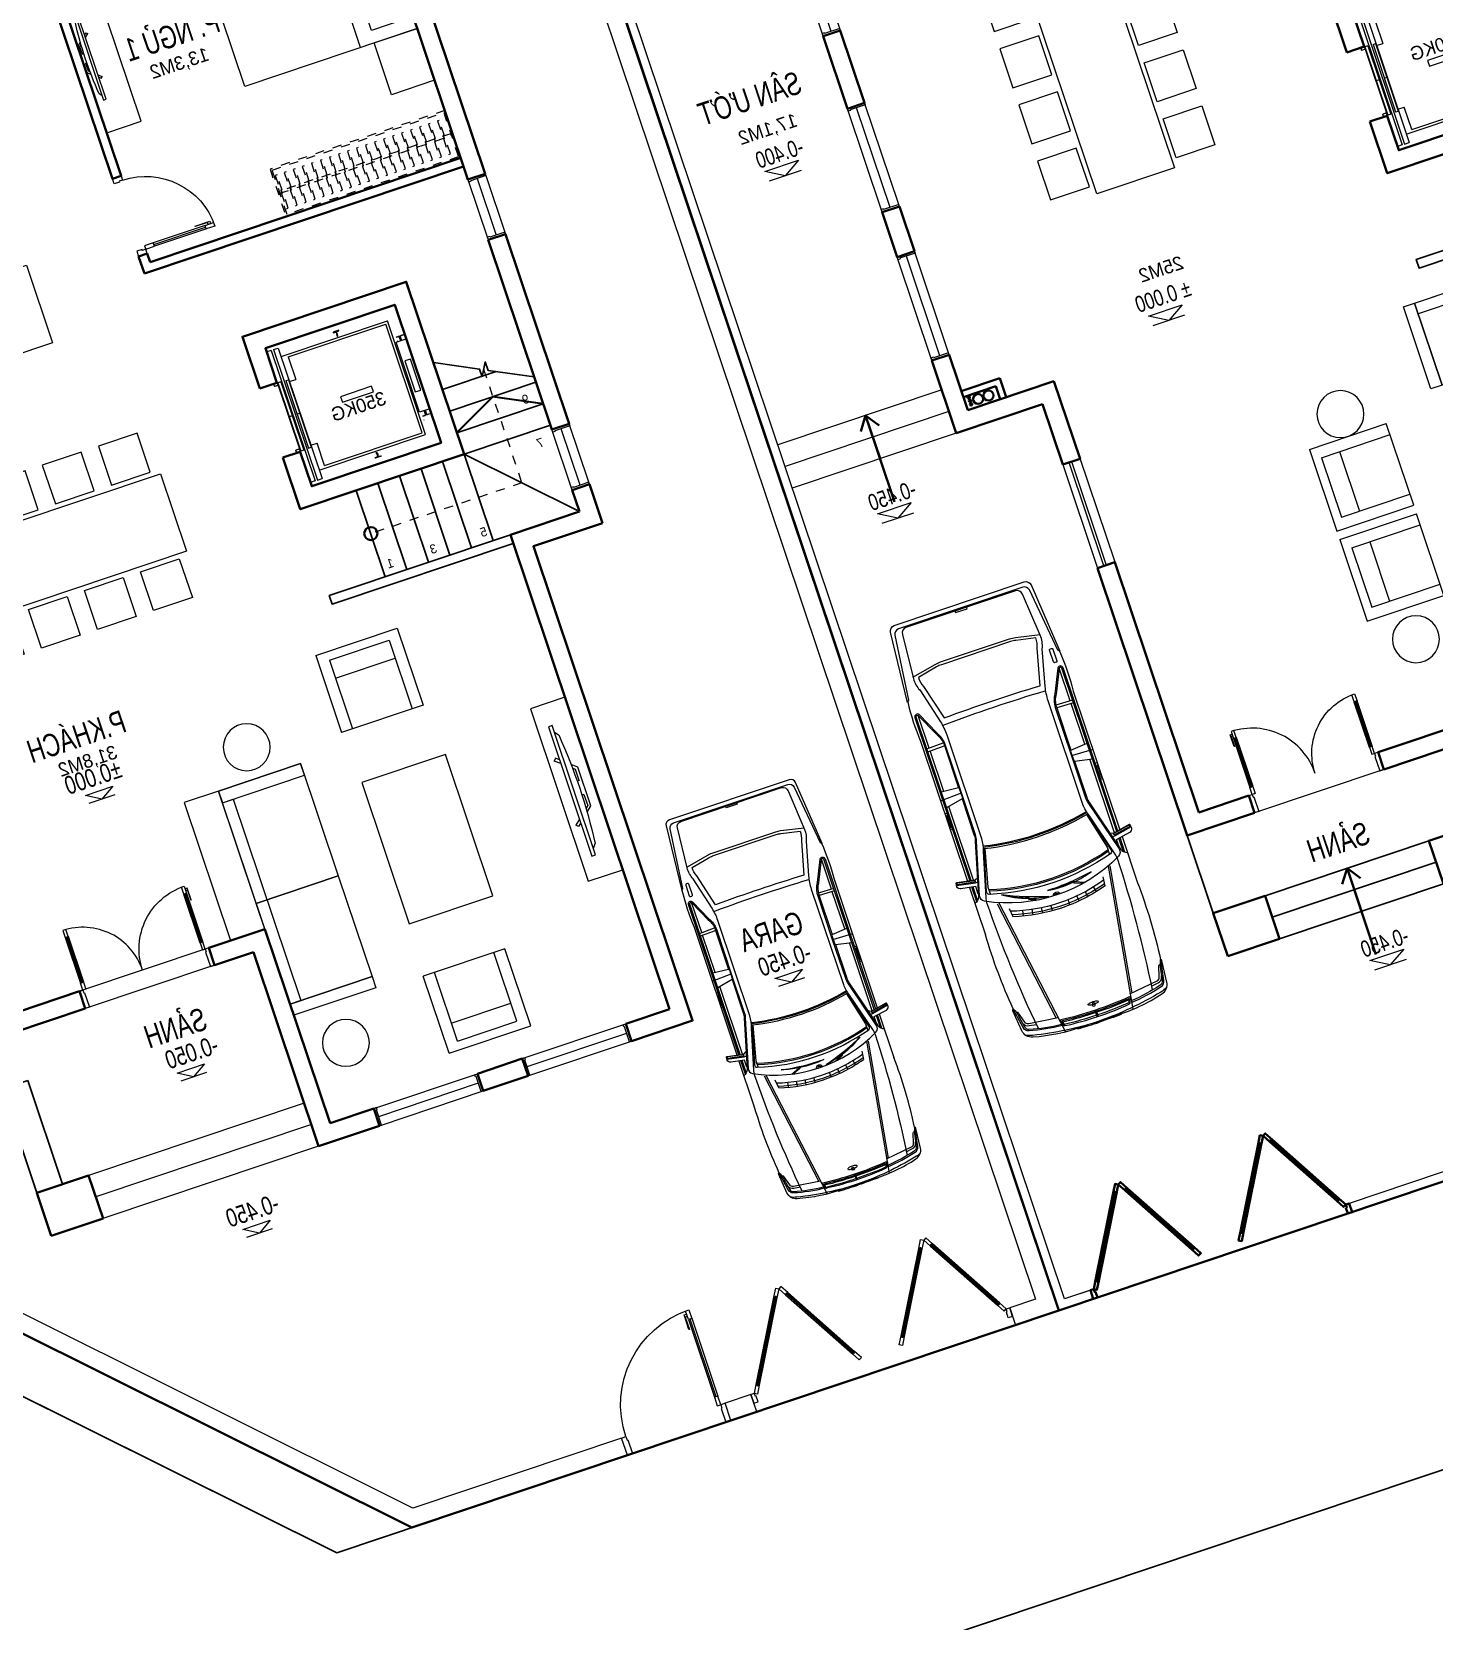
# Model space of a CAD drawing. Header units: metres. Extents: x 551291 to 569219, y 2064429 to 2066248.
# Drawn here: x 552554.66 to 552570.07, y 2065566.87 to 2065584.34 of the extents above; entities that cross this region are included whole.
import ezdxf

# ---------------------------------------------------------------- set-up
doc = ezdxf.new("R2010")
doc.units = ezdxf.units.M
for name, pattern in [('$AUDIT_BAD_LTYPE2', [0]), ('CENTER', [2, 1.25, -0.25, 0.25, -0.25]), ('HIDDEN2', [0.1875, 0.125, -0.0625]), ('X-5M-G-MB PHONGNGU$0$HIDDEN2', [0.1875, 0.125, -0.0625])]:
    doc.linetypes.add(name, pattern=pattern)
doc.layers.get('0').update_dxf_attribs({"linetype": 'CONTINUOUS'})
doc.layers.get('DEFPOINTS').update_dxf_attribs({"linetype": 'CONTINUOUS'})
for name, color, linetype, lineweight in [('-CONCRETE', 1, 'CONTINUOUS', 35), ('-DOOR', 137, 'CONTINUOUS', 9), ('-FURNITURE', 46, 'CONTINUOUS', 9), ('-HATCH', 8, 'CONTINUOUS', 5), ('-KH', 143, 'CONTINUOUS', 13), ('-LINE1', 7, 'CONTINUOUS', 18), ('-LINE2', 252, 'CONTINUOUS', 9), ('-TEXT', 7, 'CONTINUOUS', 15), ('-WALL', 4, 'CONTINUOUS', 35), ('CUA', 147, 'CONTINUOUS', 5)]:
    doc.layers.add(name, color=color, linetype=linetype, lineweight=lineweight)
for name, color, linetype in [('APOLIC', 7, 'CONTINUOUS'), ('ChiaLo', 128, 'CENTER'), ('datOBt', 42, 'CONTINUOUS'), ('LogDg', 7, 'CONTINUOUS'), ('loKBT', 42, 'CONTINUOUS'), ('SOLO', 7, 'CONTINUOUS'), ('TEXT25', 2, 'CONTINUOUS'), ('ViaHeS', 32, 'CONTINUOUS')]:
    doc.layers.add(name, color=color, linetype=linetype)
doc.styles.add('1', font='arial.ttf')
doc.styles.add('kieuchuDim', font='arial.ttf', dxfattribs={"width": 0.75})
doc.styles.add('T1', font='', dxfattribs={"height": 200})
doc.styles.get('T1').set_extended_font_data('VNgeometric Light')
doc.dimstyles.new('1-100A3', dxfattribs={"dimscale": 100, "dimtxt": 2, "dimasz": 1.2, "dimexe": 1.8, "dimexo": 0, "dimgap": 0.75, "dimtad": 1, "dimdec": 0, "dimzin": 0, "dimdsep": 46, "dimtxsty": 'kieuchuDim', "dimblk": 'ARCHTICK', "dimcen": 0, "dimdle": 1.8, "dimclrd": 256, "dimclre": 256, "dimclrt": 7, "dimadec": 0, "dimazin": 0, "dimtfac": 0.0001, "dimtdec": 0, "dimtix": 1, "dimtmove": 2, "dimatfit": 3, "dimldrblk": 'ARCHTICK', "dimfxl": 0, "dimtolj": 1, "dimtzin": 0, "dimarcsym": 0})

# ---------------------------------------------------------------- blocks, each defined once
blk = doc.blocks.new('*U1147')
for points in [[(22, 691), (22, 860), (50, 860), (50, 832), (27, 832), (27, 691)], [(0, 0), (50, 0), (50, -40), (60, -40), (60, -246), (0, -246)], [(1845, 0), (1795, 0), (1795, -40), (1785, -40), (1785, -246), (1845, -246)]]:
    blk.add_lwpolyline(points, close=True)
for points in [[(50, 796), (90, 796), (90, 896), (50, 896), (50, 796)], [(50, 799), (50, 100)], [(1795, 749), (1755, 749), (1755, 849), (1795, 849), (1795, 749)], [(1795, 752), (1795, 100)], [(50, 100), (90, 100), (90, 0), (50, 0), (50, 100)], [(1795, 100), (1755, 100), (1755, 0), (1795, 0), (1795, 100)]]:
    blk.add_lwpolyline(points)
at = {"ltscale": 0.3}
for points in [[(946, 0, 0.414214), (50, 896, 0.414214)], [(946, 0, -0.414214), (1795, 849, -0.414214)]]:
    blk.add_lwpolyline(points, format="xyb", dxfattribs=at)
at = {"layer": 'APOLIC', "linetype": '$AUDIT_BAD_LTYPE2'}
for p, q in [((70, 100), (70, 796)), ((90, 796), (90, 100)), ((1755, 749), (1755, 100)), ((1775, 100), (1775, 749))]:
    blk.add_line(p, q, dxfattribs=at)
blk = doc.blocks.new('A$Ca351c59e')
at = {"layer": '-FURNITURE'}
for points in [[(200, 1555), (650, 1555), (650, 2005), (200, 2005), (200, 1555)], [(850, 1555), (1300, 1555), (1300, 2005), (850, 2005), (850, 1555)], [(1500, 1555), (1950, 1555), (1950, 2005), (1500, 2005), (1500, 1555)], [(2150, 1555), (2600, 1555), (2600, 2005), (2150, 2005), (2150, 1555)], [(100, 602), (2700, 602), (2700, 1502), (100, 1502), (100, 602)], [(200, 550), (650, 550), (650, 100), (200, 100), (200, 550)], [(850, 550), (1300, 550), (1300, 100), (850, 100), (850, 550)], [(1500, 550), (1950, 550), (1950, 100), (1500, 100), (1500, 550)], [(2150, 550), (2600, 550), (2600, 100), (2150, 100), (2150, 550)]]:
    blk.add_lwpolyline(points, dxfattribs=at)
blk = doc.blocks.new('A$C6CE07C06')
for p, q in [((2811, 1945), (2844, 1766)), ((2816, 1953), (2822, 1954)), ((2828, 1949), (2860, 1769)), ((1355, 1774), (989, 1774)), ((1356, 1801), (1350, 1615)), ((1387, 1801), (1382, 1615)), ((1842, 1774), (1387, 1774)), ((1857, 1615), (1840, 1801)), ((1925, 1839), (1915, 1601)), ((1980, 1615), (2018, 1801)), ((2839, 1774), (2013, 1774)), ((2856, 1761), (2853, 1760)), ((2900, 1839), (3433, 1839)), ((3068, 1815), (2905, 1815)), ((3055, 1801), (2907, 1801)), ((2996, 1774), (2912, 1774)), ((3245, 1511), (3341, 1500)), ((3370, 1393), (3312, 1380)), ((3391, 1290), (3332, 1281)), ((3406, 1186), (3347, 1180)), ((3414, 1081), (3355, 1079)), ((3414, 884), (3355, 886)), ((3391, 675), (3332, 685)), ((3406, 779), (3347, 785)), ((3370, 572), (3312, 585)), ((1356, 164), (1350, 350)), ((1387, 164), (1382, 351)), ((1857, 351), (1840, 164)), ((1925, 127), (1915, 364)), ((1980, 351), (2018, 164)), ((3341, 465), (3245, 454)), ((1355, 191), (989, 191)), ((1842, 191), (1387, 191)), ((2839, 191), (2013, 191)), ((2811, 20), (2844, 199)), ((2828, 16), (2860, 196)), ((2996, 191), (2912, 191)), ((2816, 12), (2822, 11)), ((2901, 127), (3422, 127)), ((3068, 150), (2905, 150)), ((3055, 164), (2907, 164))]:
    blk.add_line(p, q)
for points in [[(2912, 1774), (2884, 1931, 0.322829), (2849, 1965), (2812, 1959, 0.422531), (2806, 1952), (2842, 1758), (2825, 1723)], [(4553, 340, -0.027873), (3110, 247, -0.059366), (3058, 256), (2582, 386, 0.079464), (2446, 413), (1281, 413, 0.06068), (1127, 394), (736, 296, -0.120949), (592, 270), (116, 311, -0.39497), (59, 371), (59, 1600, -0.404135), (117, 1660), (602, 1699, -0.112937), (736, 1673), (1127, 1571, 0.06068), (1281, 1553), (2446, 1553, 0.070217), (2582, 1578), (3058, 1711, -0.044809), (3109, 1718, -0.02806), (4553, 1625)], [(585, 1698), (531, 1430, 0.050349), (524, 1369), (524, 593, 0.051729), (531, 530), (585, 271)], [(817, 1835, -0.039974), (1255, 1839), (2827, 1839)], [(2832, 150), (1846, 150), (999, 150, -0.758852), (984, 205), (1232, 321, -0.14996), (1372, 364), (1915, 364), (2389, 364, -0.077307), (2455, 354), (3016, 199, 0.360394), (3088, 230, 0.242572), (3089, 1735, 0.360655), (3017, 1766), (2455, 1611, -0.077307), (2389, 1601), (1915, 1601), (1372, 1601, -0.137614), (1232, 1645), (984, 1761, -0.758852), (999, 1815), (1846, 1815), (2832, 1815)], [(2834, 1801), (999, 1801, 0.768317), (992, 1772), (1240, 1655, 0.14228), (1371, 1613), (1857, 1615), (1865, 1608), (1971, 1608), (1980, 1615), (2389, 1615, 0.077278), (2451, 1624), (3023, 1782, 0.231129), (3080, 1839)], [(4578, 1777, -0.06824), (4603, 1702, -0.051611), (4688, 983), (4688, 1178, 0.069896), (4626, 1707, 0.32103), (4523, 1797), (4292, 1820, 0.311578), (4273, 1810, 0.311578)], [(4609, 1370, 0.043765), (4549, 1724, 0.303464), (4496, 1773), (4373, 1795, 0.018633), (4273, 1810, 0.083909), (4370, 1778), (4493, 1756, -0.304556), (4533, 1720, -0.038587), (4593, 1374)], [(4517, 1385), (4476, 1703, 0.304567), (4446, 1739), (4333, 1770, -0.23887), (4324, 1778), (4320, 1790)], [(4512, 1628), (4500, 1706, 0.304567), (4453, 1762), (4438, 1766)], [(713, 346, -0.11132), (605, 325), (561, 536, -0.051729), (555, 593), (555, 1369, -0.050349), (560, 1424), (605, 1644, -0.111864), (714, 1623), (1102, 1522, 0.016174), (1102, 443), (713, 347)], [(1170, 1557, 0.017383), (1170, 408, -9.34877)], [(2526, 1563, -0.107872), (2527, 402, 0.970081)], [(2537, 1565, -0.107895), (2538, 400, -0.109161)], [(3212, 1273, -0.045041), (3259, 1070, 0.050749), (3081, 1543, -0.062222), (3208, 1285), (3219, 1281), (3256, 1209)], [(3104, 1495, -0.052375), (3205, 1275), (3214, 1272), (3259, 1184)], [(4578, 988, 0.025968), (4561, 1353, -0.502127), (4565, 1357), (4613, 1347)], [(4689, 1226), (4695, 1226, -0.001921), (4700, 983)], [(3197, 762, -0.045041), (3153, 558, 0.050749), (3195, 1062, -0.062222), (3198, 775), (3207, 766), (3242, 679)], [(3239, 660), (3198, 760), (3191, 767, 0.052375), (3195, 1009)], [(4578, 188, 0.06824), (4603, 263, 0.051611), (4688, 983), (4688, 788, -0.069896), (4626, 258, -0.32103), (4523, 168), (4292, 145, -0.311578), (4273, 155, -0.311578)], [(4613, 618), (4565, 608, -0.502127), (4561, 612, 0.02601), (4578, 977, 0.026384)], [(4689, 739), (4695, 739, 0.001921), (4700, 983)], [(4611, 595, -0.046101), (4549, 241, -0.303464), (4496, 192), (4373, 171, -0.018633), (4273, 155, -0.083909), (4370, 187), (4493, 209, 0.304556), (4533, 245, 0.038587), (4593, 591)], [(4517, 580), (4476, 262, -0.304567), (4446, 227), (4333, 195, 0.23887), (4324, 187), (4320, 175)], [(2834, 164), (999, 164, -0.768317), (992, 193), (1240, 310, -0.149181), (1371, 351), (1857, 351), (1865, 357), (1971, 357), (1980, 351), (2389, 351, -0.077278), (2451, 341), (3023, 184, -0.228236), (3080, 127)], [(2912, 191), (2884, 34, -0.322829), (2849, 0), (2812, 6, -0.422531), (2806, 14), (2842, 207), (2825, 242)], [(4512, 337), (4500, 259, -0.304567), (4453, 203), (4438, 199)], [(817, 130, 0.041495), (1267, 127), (2827, 127)]]:
    blk.add_lwpolyline(points, format="xyb")
for points in [[(2835, 1963), (2874, 1764), (2872, 1737)], [(2072, 1839), (2072, 1815), (2251, 1815), (2251, 1839)], [(2092, 1839), (2092, 1830), (2233, 1830), (2233, 1839)], [(2558, 1553), (2959, 1653), (3041, 1653)], [(3153, 1597), (4682, 1360)], [(3157, 1617), (4514, 1407)], [(49, 1051), (76, 1051), (76, 920), (49, 920)], [(3153, 368), (4682, 605)], [(3157, 348), (4514, 558)], [(2558, 412), (2959, 313), (3041, 313)], [(2835, 2), (2874, 201), (2872, 228)], [(2072, 127), (2072, 150), (2251, 150), (2251, 127)], [(2092, 127), (2092, 135), (2233, 135), (2233, 127)]]:
    blk.add_lwpolyline(points)
for points in [[(48, 285), (48, 1680, -0.373826), (99, 1739), (803, 1820), (820, 1839), (54, 1773, 0.383818), (0, 1713), (0, 252, 0.383818), (54, 192), (820, 126), (803, 145), (99, 226, -0.373826)], [(2557, 404), (3001, 284, 0.388671), (3036, 301, 0.143383), (3036, 1665, 0.390953), (3001, 1682), (2557, 1559, -0.106047)], [(4564, 983, 0.027521), (4546, 1368, -0.543027), (4554, 1373), (4603, 1360, -0.308444), (4617, 1345, -0.028524), (4637, 983, -0.028524), (4617, 620, -0.308444), (4603, 605), (4554, 592, -0.543027), (4546, 597, 0.027521)], [(4501, 981, 0.027754), (4500, 1005, 0.037978), (4497, 1021, 0.078467), (4490, 1036, 0.253942), (4486, 1038, 0.253942), (4481, 1036, 0.078467), (4475, 1021, 0.037978), (4472, 1005, 0.027754), (4470, 981, 0.027754), (4472, 958, 0.037978), (4475, 941, 0.078467), (4481, 927, 0.253942), (4486, 924, 0.253942), (4490, 927, 0.078467), (4497, 941, 0.037978), (4500, 958, 0.027754)], [(906, 228), (776, 228, 0.414214), (764, 215), (764, 203, 0.414214), (776, 190), (906, 190, 0.414214), (919, 203), (919, 215, 0.414214)]]:
    blk.add_lwpolyline(points, format="xyb", close=True)
blk.add_lwpolyline([(4637, 988), (4570, 988), (4570, 977), (4637, 977)], close=True)
blk.add_circle((4502, 982), 17.5)
for centre, radius, start, end in [((2818, 1947), 6.67, 102.2823, 190.4042), ((2821, 1948), 6.67, 10.3268, 82.609), ((2851, 1767), 6.67, 190.4042, 285.2365), ((2854, 1768), 6.67, 285.2365, 10.3268), ((3648, -4086), 5929, 83.9529, 92.0822), ((714, 984), 2372, 343.5716, 16.3779), ((714, 983), 2387, 343.6793, 16.2892), ((1629, 983), 1731, 359.9757, 17.6213), ((1607, 983), 1789, 359.9764, 16.8703), ((1629, 983), 1789, 359.9764, 16.7982), ((1059, 1015), 3532, 359.565, 5.5133), ((1059, 1015), 3560, 359.5684, 5.381), ((4612, 1343), 4.58, 6.5805, 75.1489), ((3280, 983), 40.8, 103.7631, 256.1858), ((3280, 983), 25.6, 111.5508, 248.398), ((1629, 982), 1731, 342.3787, 0.0243), ((1607, 982), 1789, 343.1297, 0.0236), ((1629, 982), 1789, 343.2018, 0.0236), ((1059, 950), 3532, 354.4867, 0.4446), ((1059, 950), 3560, 354.619, 0.4411), ((4612, 622), 4.58, 284.8511, 353.4195), ((2851, 198), 6.67, 74.7635, 169.5958), ((2854, 197), 6.67, 349.6732, 74.7635), ((2818, 19), 6.67, 169.5958, 257.7177), ((2821, 17), 6.67, 277.391, 349.6732), ((3653, 6050), 5928, 267.7698, 276.0029)]:
    blk.add_arc(centre, radius, start, end)
blk = doc.blocks.new('_ArchTick')
at = {"color": 0, "linetype": 'ByBlock', "const_width": 0.15}
blk.add_lwpolyline([(-0.5, -0.5), (0.5, 0.5)], dxfattribs=at)
blk = doc.blocks.new('*U1143')
at = {"ltscale": 10}
for p, q in [((0, 2400), (0, 0)), ((200, 2355), (200, 45)), ((400, 2355), (400, 0)), ((400, 0), (0, 0))]:
    blk.add_line(p, q, dxfattribs=at)
for points in [[(400, 2400), (400, 2355), (50, 2355), (50, 2340), (0, 2340), (0, 2400)], [(400, 0), (400, 45), (50, 45), (50, 60), (0, 60), (0, 0)]]:
    blk.add_lwpolyline(points, close=True, dxfattribs=at)
blk = doc.blocks.new('A$Cb65e9cbc')
at = {"layer": '-FURNITURE'}
for p, q in [((0, 1000), (1062, 1000)), ((0, 1000), (0, 0)), ((1062, 1000), (1062, 0)), ((144, 892), (144, 0)), ((144, 892), (918, 892)), ((918, 892), (918, 0)), ((144, 658), (918, 658)), ((1062, 0), (0, 0))]:
    blk.add_line(p, q, dxfattribs=at)
blk = doc.blocks.new('THANG M 350KG')
at = {"layer": '-CONCRETE'}
for points in [[(1200, -1700), (1800, -1700), (1800, 200), (-200, 200), (-200, -1700), (400, -1700)], [(1200, -1500), (1600, -1500), (1600, 0), (0, 0), (0, -1500), (400, -1500)], [(400, -1500), (400, -1700)], [(1200, -1500), (1200, -1700)]]:
    blk.add_lwpolyline(points, dxfattribs=at)
at = {"layer": '-LINE2', "linetype": 'Continuous', "ltscale": 2}
for p, q in [((142, -134), (1458, -134)), ((142, -1365), (142, -134)), ((170, -161), (1430, -161)), ((170, -1293), (170, -161)), ((299, -101), (296, -101)), ((341, -19), (341, -46)), ((344, -19), (341, -19)), ((341, -98), (341, -71)), ((344, -19), (344, -46)), ((344, -98), (344, -71)), ((389, -51), (349, -51)), ((389, -54), (349, -54)), ((389, -63), (349, -63)), ((389, -66), (349, -66)), ((392, -57), (392, -60)), ((395, -57), (395, -60)), ((1205, -57), (1205, -60)), ((1208, -57), (1208, -60)), ((1211, -51), (1251, -51)), ((1211, -54), (1251, -54)), ((1211, -63), (1251, -63)), ((1211, -66), (1251, -66)), ((1211, -101), (1214, -101)), ((1256, -19), (1259, -19)), ((1256, -19), (1256, -46)), ((1256, -98), (1256, -71)), ((1259, -19), (1259, -46)), ((1259, -98), (1259, -71)), ((1430, -1293), (1430, -161)), ((1458, -1365), (1458, -134)), ((1556, -1365), (44, -1365)), ((44, -1419), (44, -1365)), ((170, -1293), (431, -1293)), ((1191, -1369), (409, -1369)), ((409, -1399), (409, -1369)), ((431, -1365), (431, -1293)), ((800, -1369), (800, -1399)), ((1430, -1293), (1168, -1293)), ((1168, -1365), (1168, -1293)), ((1191, -1399), (1191, -1369)), ((1556, -1419), (1556, -1365)), ((1556, -1419), (44, -1419)), ((1556, -1446), (44, -1446)), ((44, -1446), (44, -1500)), ((44, -1500), (400, -1500)), ((400, -1496), (400, -1504)), ((400, -1496), (431, -1496)), ((400, -1504), (409, -1504)), ((400, -1532), (400, -1541)), ((400, -1532), (409, -1532)), ((400, -1541), (431, -1541)), ((401, -1497), (401, -1503)), ((401, -1497), (430, -1497)), ((401, -1503), (409, -1503)), ((401, -1533), (401, -1539)), ((401, -1533), (409, -1533)), ((401, -1539), (430, -1539)), ((1195, -1456), (404, -1456)), ((404, -1456), (404, -1492)), ((1195, -1492), (404, -1492)), ((1191, -1399), (409, -1399)), ((409, -1503), (409, -1504)), ((409, -1532), (409, -1533)), ((430, -1497), (430, -1539)), ((1168, -1496), (431, -1496)), ((431, -1496), (431, -1541)), ((800, -1456), (800, -1492)), ((1168, -1496), (1168, -1541)), ((1200, -1496), (1168, -1496)), ((1200, -1541), (1168, -1541)), ((1170, -1497), (1170, -1539)), ((1199, -1497), (1170, -1497)), ((1199, -1539), (1170, -1539)), ((1199, -1503), (1191, -1503)), ((1191, -1503), (1191, -1504)), ((1200, -1504), (1191, -1504)), ((1191, -1532), (1191, -1533)), ((1200, -1532), (1191, -1532)), ((1199, -1533), (1191, -1533)), ((1195, -1456), (1195, -1492)), ((1199, -1497), (1199, -1503)), ((1199, -1533), (1199, -1539)), ((1200, -1496), (1200, -1504)), ((1556, -1500), (1200, -1500)), ((1200, -1532), (1200, -1541)), ((1556, -1446), (1556, -1500))]:
    blk.add_line(p, q, dxfattribs=at)
for points in [[(395, 0), (395, -117), (1205, -117), (1205, 0)], [(620, -26), (980, -26), (980, -91), (620, -91)], [(768, -526), (832, -526), (832, -886), (768, -886)]]:
    blk.add_lwpolyline(points, close=True, dxfattribs=at)
for points in [[(98, -710), (124, -710, 0.414214), (125, -709), (125, -706), (125, -702, 0.414214), (124, -701), (98, -701, -0.256978), (94, -704), (82, -704, -0.414214), (79, -701), (76, -675, 0.414214), (74, -672), (69, -672), (69, -706), (69, -739), (74, -739, 0.414214), (76, -737), (79, -710, -0.414214), (82, -707), (94, -707, -0.256978), (98, -710)], [(1502, -710), (1476, -710, -0.414214), (1475, -709), (1475, -706), (1475, -702, -0.414214), (1476, -701), (1502, -701, 0.256978), (1506, -704), (1518, -704, 0.414214), (1521, -701), (1524, -675, -0.414214), (1526, -672), (1531, -672), (1531, -706), (1531, -739), (1526, -739, -0.414214), (1524, -737), (1521, -710, 0.414214), (1518, -707), (1506, -707, 0.256978), (1502, -710)]]:
    blk.add_lwpolyline(points, format="xyb", dxfattribs=at)
for centre, radius, start, end in [((349, -46), 8.46, 180, 270), ((349, -71), 8.46, 90, 180), ((349, -46), 5.58, 180, 270), ((349, -71), 5.58, 90, 180), ((389, -57), 5.58, 0, 90), ((389, -57), 2.7, 0, 90), ((389, -60), 5.58, 270, 0), ((389, -60), 2.7, 270, 0), ((1211, -57), 5.58, 90, 180), ((1211, -60), 5.58, 180, 270), ((1211, -57), 2.7, 90, 180), ((1211, -60), 2.7, 180, 270), ((1251, -46), 5.58, 270, 0), ((1251, -46), 8.46, 270, 0), ((1251, -71), 8.46, 0, 90), ((1251, -71), 5.58, 0, 90)]:
    blk.add_arc(centre, radius, start, end, dxfattribs=at)
blk = doc.blocks.new('*U1121')
at = {"ltscale": 10}
for p, q in [((0, 2400), (0, 0)), ((200, 2355), (200, 45)), ((400, 2355), (400, 0)), ((400, 0), (0, 0))]:
    blk.add_line(p, q, dxfattribs=at)
for points in [[(400, 2400), (400, 2355), (50, 2355), (50, 2340), (0, 2340), (0, 2400)], [(400, 0), (400, 45), (50, 45), (50, 60), (0, 60), (0, 0)]]:
    blk.add_lwpolyline(points, close=True, dxfattribs=at)
blk = doc.blocks.new('*U1168')
at = {"linetype": 'X-5M-G-MB PHONGNGU$0$HIDDEN2'}
for points in [[(0, 600), (0, 0), (2209, 0), (2209, 600)], [(2189, 580), (2189, 20), (20, 20), (20, 580)], [(2189, 287), (2189, 313), (20, 313), (20, 287)], [(114, 319), (109, 319), (109, 280), (114, 280)], [(228, 319), (223, 319), (223, 280), (228, 280)], [(342, 319), (337, 319), (337, 280), (342, 280)], [(456, 319), (451, 319), (451, 280), (456, 280)], [(570, 319), (565, 319), (565, 280), (570, 280)], [(684, 319), (679, 319), (679, 280), (684, 280)], [(798, 319), (793, 319), (793, 280), (798, 280)], [(912, 319), (907, 319), (907, 280), (912, 280)], [(1026, 319), (1021, 319), (1021, 280), (1026, 280)], [(1140, 319), (1135, 319), (1135, 280), (1140, 280)], [(1254, 319), (1249, 319), (1249, 280), (1254, 280)], [(1368, 319), (1363, 319), (1363, 280), (1368, 280)], [(1482, 319), (1477, 319), (1477, 280), (1482, 280)], [(1596, 319), (1591, 319), (1591, 280), (1596, 280)], [(1710, 319), (1705, 319), (1705, 280), (1710, 280)], [(1824, 319), (1819, 319), (1819, 280), (1824, 280)], [(1938, 319), (1933, 319), (1933, 280), (1938, 280)], [(2052, 319), (2047, 319), (2047, 280), (2052, 280)], [(2166, 319), (2161, 319), (2161, 280), (2166, 280)]]:
    blk.add_lwpolyline(points, close=True, dxfattribs=at)
for points in [[(122, 313), (122, 515), (100, 515), (100, 313)], [(236, 313), (236, 515), (214, 515), (214, 313)], [(350, 313), (350, 515), (328, 515), (328, 313)], [(464, 313), (464, 515), (442, 515), (442, 313)], [(578, 313), (578, 515), (556, 515), (556, 313)], [(692, 313), (692, 515), (670, 515), (670, 313)], [(806, 313), (806, 515), (784, 515), (784, 313)], [(920, 313), (920, 515), (898, 515), (898, 313)], [(1034, 313), (1034, 515), (1012, 515), (1012, 313)], [(1148, 313), (1148, 515), (1126, 515), (1126, 313)], [(1262, 313), (1262, 515), (1240, 515), (1240, 313)], [(1376, 313), (1376, 515), (1354, 515), (1354, 313)], [(1490, 313), (1490, 515), (1468, 515), (1468, 313)], [(1604, 313), (1604, 515), (1582, 515), (1582, 313)], [(1718, 313), (1718, 515), (1696, 515), (1696, 313)], [(1832, 313), (1832, 515), (1810, 515), (1810, 313)], [(1946, 313), (1946, 515), (1924, 515), (1924, 313)], [(2060, 313), (2060, 515), (2038, 515), (2038, 313)], [(2174, 313), (2174, 515), (2152, 515), (2152, 313)], [(100, 287), (100, 92), (122, 92), (122, 287)], [(214, 287), (214, 92), (236, 92), (236, 287)], [(328, 287), (328, 92), (350, 92), (350, 287)], [(442, 287), (442, 92), (464, 92), (464, 287)], [(556, 287), (556, 92), (578, 92), (578, 287)], [(670, 287), (670, 92), (692, 92), (692, 287)], [(784, 287), (784, 92), (806, 92), (806, 287)], [(898, 287), (898, 92), (920, 92), (920, 287)], [(1012, 287), (1012, 92), (1034, 92), (1034, 287)], [(1126, 287), (1126, 92), (1148, 92), (1148, 287)], [(1240, 287), (1240, 92), (1262, 92), (1262, 287)], [(1354, 287), (1354, 92), (1376, 92), (1376, 287)], [(1468, 287), (1468, 92), (1490, 92), (1490, 287)], [(1582, 287), (1582, 92), (1604, 92), (1604, 287)], [(1696, 287), (1696, 92), (1718, 92), (1718, 287)], [(1810, 287), (1810, 92), (1832, 92), (1832, 287)], [(1924, 287), (1924, 92), (1946, 92), (1946, 287)], [(2038, 287), (2038, 92), (2060, 92), (2060, 287)], [(2152, 287), (2152, 92), (2174, 92), (2174, 287)]]:
    blk.add_lwpolyline(points, dxfattribs=at)
blk = doc.blocks.new('CONG2')
at = {"layer": '-LINE1', "lineweight": 18}
blk.add_line((257137, -126793), (257137, -126693), dxfattribs=at)
at = {"ltscale": 100}
for p, q in [((255907, -126606), (256397, -125757)), ((257047, -126606), (256557, -125757)), ((256427, -125775), (255937, -126623)), ((256527, -125775), (257017, -126623))]:
    blk.add_line(p, q, dxfattribs=at)
at = {"color": 8, "ltscale": 100}
for points in [[(256412, -125755), (256421, -125760), (255921, -126626), (255912, -126621)], [(256541, -125755), (256533, -125760), (257033, -126626), (257041, -126621)]]:
    blk.add_lwpolyline(points, close=True, dxfattribs=at)
at = {"ltscale": 100}
for points in [[(256477, -125688), (256427, -125775), (256416, -125768), (256421, -125760), (256412, -125755), (256407, -125763), (256397, -125757), (256447, -125671)], [(256477, -125688), (256527, -125775), (256538, -125768), (256533, -125760), (256541, -125755), (256546, -125763), (256557, -125757), (256507, -125671)], [(255917, -126612), (255912, -126621), (255921, -126626), (255926, -126617), (255937, -126623), (255887, -126710), (255857, -126693), (255907, -126606)], [(257036, -126612), (257041, -126621), (257033, -126626), (257028, -126617), (257017, -126623), (257067, -126710), (257097, -126693), (257047, -126606)], [(257087, -126728), (257097, -126728), (257097, -126693), (257137, -126693), (257137, -126793), (257087, -126793)]]:
    blk.add_lwpolyline(points, close=True, dxfattribs=at)
blk = doc.blocks.new('*U1167')
for points in [[(22, 691), (22, 860), (50, 860), (50, 832), (27, 832), (27, 691)], [(0, 0), (50, 0), (50, -40), (60, -40), (60, -246), (0, -246)], [(1845, 0), (1795, 0), (1795, -40), (1785, -40), (1785, -246), (1845, -246)]]:
    blk.add_lwpolyline(points, close=True)
for points in [[(50, 796), (90, 796), (90, 896), (50, 896), (50, 796)], [(50, 799), (50, 100)], [(1795, 749), (1755, 749), (1755, 849), (1795, 849), (1795, 749)], [(1795, 752), (1795, 100)], [(50, 100), (90, 100), (90, 0), (50, 0), (50, 100)], [(1795, 100), (1755, 100), (1755, 0), (1795, 0), (1795, 100)]]:
    blk.add_lwpolyline(points)
at = {"ltscale": 0.3}
for points in [[(946, 0, 0.414214), (50, 896, 0.414214)], [(946, 0, -0.414214), (1795, 849, -0.414214)]]:
    blk.add_lwpolyline(points, format="xyb", dxfattribs=at)
at = {"layer": 'APOLIC', "linetype": '$AUDIT_BAD_LTYPE2'}
for p, q in [((70, 100), (70, 796)), ((90, 796), (90, 100)), ((1755, 749), (1755, 100)), ((1775, 100), (1775, 749))]:
    blk.add_line(p, q, dxfattribs=at)
blk = doc.blocks.new('g1m6')
blk.add_line((204606, 47393), (203006, 47393))
for points in [[(202406, 48050), (202406, 47550), (203006, 47550), (203006, 48050)], [(205206, 48050), (205206, 47550), (204606, 47550), (204606, 48050)], [(203146, 47941), (203146, 47565), (203763, 47565), (203763, 47941)], [(204466, 47941), (204466, 47565), (203848, 47565), (203848, 47941)]]:
    blk.add_lwpolyline(points, close=True)
blk.add_lwpolyline([(204606, 48050), (204606, 46050), (203006, 46050), (203006, 48050), (204606, 48050)])
blk = doc.blocks.new('*U1166')
at = {"linetype": '$AUDIT_BAD_LTYPE2'}
for p, q in [((70, 100), (70, 1000)), ((90, 1000), (90, 100))]:
    blk.add_line(p, q, dxfattribs=at)
for points in [[(50, 1000), (90, 1000), (90, 1100), (50, 1100), (50, 1000)], [(50, 1003), (50, 100)], [(50, 100), (90, 100), (90, 0), (50, 0), (50, 100)]]:
    blk.add_lwpolyline(points)
for points in [[(118, 895), (118, 1064), (90, 1064), (90, 1036), (113, 1036), (113, 895)], [(0, 0), (50, 0), (50, -40), (60, -40), (60, -200), (0, -200)], [(1200, 0), (1150, 0), (1150, -40), (1140, -40), (1140, -200), (1200, -200)]]:
    blk.add_lwpolyline(points, close=True)
at = {"linetype": '$AUDIT_BAD_LTYPE2', "ltscale": 0.3}
blk.add_arc((50, 0), 1100, 0, 90, dxfattribs=at)
blk = doc.blocks.new('*U1141')
at = {"ltscale": 10}
for p, q in [((0, 1400), (0, 0)), ((200, 1355), (200, 45)), ((400, 1355), (400, 0)), ((400, 0), (0, 0))]:
    blk.add_line(p, q, dxfattribs=at)
for points in [[(400, 1400), (400, 1355), (50, 1355), (50, 1340), (0, 1340), (0, 1400)], [(400, 0), (400, 45), (50, 45), (50, 60), (0, 60), (0, 0)]]:
    blk.add_lwpolyline(points, close=True, dxfattribs=at)
blk = doc.blocks.new('XR.MB.LM123$0$tvi 1')
blk.add_lwpolyline([(29, 0), (29, -1000), (0, -1000), (0, 0)], close=True)
for points in [[(29, -50), (52, -81)], [(-24, -236), (-39, -252)], [(0, -285), (-39, -252)], [(0, -256), (-24, -236)], [(70, -315), (111, -350), (111, -650), (70, -685)], [(89, -446), (89, -360), (71, -345)], [(89, -446), (73, -446)], [(89, -554), (89, -640), (71, -655)], [(89, -554), (73, -554)], [(0, -715), (-39, -748)], [(-24, -764), (-39, -748)], [(0, -744), (-24, -764)], [(29, -950), (52, -919)]]:
    blk.add_lwpolyline(points)
blk.add_arc((-4025, -500), 4099, 354.1311, 5.8689)
blk = doc.blocks.new('*U1171')
at = {"linetype": '$AUDIT_BAD_LTYPE2'}
for p, q in [((70, 100), (70, 700)), ((90, 700), (90, 100))]:
    blk.add_line(p, q, dxfattribs=at)
for points in [[(50, 700), (90, 700), (90, 800), (50, 800), (50, 700)], [(50, 703), (50, 100)], [(50, 100), (90, 100), (90, 0), (50, 0), (50, 100)]]:
    blk.add_lwpolyline(points)
for points in [[(118, 595), (118, 764), (90, 764), (90, 736), (113, 736), (113, 595)], [(0, 0), (50, 0), (50, -40), (60, -40), (60, -100), (0, -100)], [(900, 0), (850, 0), (850, -40), (840, -40), (840, -100), (900, -100)]]:
    blk.add_lwpolyline(points, close=True)
at = {"linetype": '$AUDIT_BAD_LTYPE2', "ltscale": 0.3}
blk.add_arc((50, 0), 800, 0, 90, dxfattribs=at)
blk = doc.blocks.new('MAU M3BT')
at = {"layer": '-FURNITURE'}
for points in [[(3800, 7400), (3800, 5800), (3400, 5800), (3400, 7400)], [(3986, -1450), (3986, -2752), (4936, -2752), (4936, -1450)], [(4936, -1450), (4936, -1585), (3986, -1585), (3986, -1450)], [(4936, -1450), (5336, -1450), (5336, -3050), (4936, -3050)], [(1000, -3683), (1000, -1683), (1400, -1683), (1400, -3683)], [(4936, -3920), (4936, -1585), (4813, -1585), (4813, -3920)], [(3414, -3502), (2446, -3502), (2446, -1863), (3414, -1863)], [(4936, -2752), (3986, -2752), (3986, -3920), (4936, -3920)], [(4936, -4050), (4936, -3920), (3986, -3920), (3986, -4050)]]:
    blk.add_lwpolyline(points, close=True, dxfattribs=at)
blk.add_lwpolyline([(8035, 4700), (5100, 4700), (5100, 3800), (8035, 3800)], dxfattribs=at)
for centre in [(4490, -1092), (4490, -4519)]:
    blk.add_circle(centre, 258, dxfattribs=at)
at = {"layer": '-HATCH'}
for p, q in [((5586, -3050), (7086, -3050)), ((5586, -3250), (7086, -3250))]:
    blk.add_line(p, q, dxfattribs=at)
at = {"layer": '-KH'}
for p, q in [((6030, -1126), (6330, -1126)), ((6045, -4339), (6345, -4339)), ((-514, -5445), (-214, -5445)), ((5907, -6199), (6207, -6199))]:
    blk.add_line(p, q, dxfattribs=at)
at = {"layer": '-KH', "linetype": 'HIDDEN2', "ltscale": 5}
blk.add_lwpolyline([(700, 2017), (700, 700), (2450, 700)], dxfattribs=at)
at = {"layer": '-KH'}
for points in [[(6339, -1030), (6021, -1030), (6180, -1126)], [(6354, -4243), (6036, -4243), (6195, -4339)], [(-205, -5349), (-523, -5349), (-364, -5445)], [(6216, -6103), (5898, -6103), (6057, -6199)]]:
    blk.add_lwpolyline(points, close=True, dxfattribs=at)
for points in [[(6180, -1126), (6180, -1030), (6339, -1030), (6180, -1126)], [(6195, -4339), (6195, -4243), (6354, -4243), (6195, -4339)], [(-364, -5445), (-364, -5349), (-205, -5349), (-364, -5445)], [(6057, -6199), (6057, -6103), (6216, -6103), (6057, -6199)]]:
    blk.add_solid(points, dxfattribs=at)
at = {"layer": '-LINE1'}
for p, q in [((5420, -9600), (10551, -4455)), ((5136, -5000), (7635, -5000)), ((5136, -5250), (7636, -5250)), ((5136, -5500), (8235, -5500)), ((1500, -9800), (1500, -9600)), ((1500, -9600), (1800, -9600)), ((1800, -9800), (1800, -9600)), ((3000, -9600), (5420, -9600)), ((3000, -9800), (3000, -9600))]:
    blk.add_line(p, q, dxfattribs=at)
blk.add_lwpolyline([(-1500, 10200), (-2000, 10200), (-2000, -9800), (5500, -9800), (10736, -4556), (11303, 7203), (8445, 10200), (-300, 10200)], dxfattribs=at)
at = {"layer": '-LINE1', "lineweight": 18}
blk.add_lwpolyline([(-1500, 10000), (-1800, 10000), (-1800, -9600), (-1500, -9600), (-1500, -9800)], dxfattribs=at)
at = {"layer": '-WALL'}
for p, q in [((0, 4050), (0, 8200)), ((200, 4050), (200, 8000)), ((3800, 5300), (3800, 8000)), ((3900, 5300), (3900, 8000)), ((3800, 4300), (3800, 4400)), ((3900, 4200), (3900, 4400)), ((3800, 4300), (200, 4300)), ((200, 4200), (3900, 4200)), ((200, 4050), (0, 4050)), ((0, 1150), (0, 3350)), ((200, 3350), (0, 3350)), ((200, 1150), (200, 3350)), ((200, 1150), (0, 1150)), ((0, 0), (0, 450)), ((200, 450), (0, 450)), ((200, 200), (200, 450)), ((1000, 200), (200, 200)), ((1000, -5300), (1000, 200)), ((4936, -3050), (5586, -3050)), ((4936, -3050), (4936, -5300)), ((5586, -3250), (5586, -3050)), ((7086, -3050), (8035, -3050)), ((7086, -3050), (7086, -3250)), ((5586, -3250), (5136, -3250)), ((5136, -3250), (5136, -5500)), ((7086, -3250), (7935, -3250)), ((8235, -5000), (7635, -5000)), ((7635, -5500), (7635, -5000)), ((8235, -5500), (8235, -5000)), ((1508, -5300), (1000, -5300)), ((3228, -5300), (2708, -5300)), ((2708, -5300), (2708, -5500)), ((3228, -5300), (3228, -5500)), ((4936, -5300), (4428, -5300)), ((4428, -5300), (4428, -5500)), ((3228, -5500), (2708, -5500)), ((5136, -5500), (4428, -5500)), ((8235, -5500), (7635, -5500))]:
    blk.add_line(p, q, dxfattribs=at)
blk.add_lwpolyline([(10736, -4556), (11303, 7203), (8445, 10200), (-2000, 10200), (-2000, -9800), (5500, -9800)], close=True, dxfattribs=at)
for points in [[(3800, 5300), (3900, 5300)], [(3800, 4400), (3900, 4400)], [(1508, -5300), (1508, -5500), (800, -5500), (800, 0), (0, 0)]]:
    blk.add_lwpolyline(points, dxfattribs=at)
at = {"layer": '-WALL', "const_width": 20}
blk.add_lwpolyline([(200, 1450), (700, 1700), (1200, 1450)], dxfattribs=at)
at = {"layer": '-WALL'}
blk.add_circle((2450, 700), 72.3, dxfattribs=at)
at = {"layer": 'SOLO'}
for p, q in [((1200, 1950), (576, 1950)), ((1200, 1700), (200, 1700)), ((1200, 1450), (200, 1450)), ((1200, 1200), (200, 1200)), ((1200, 1200), (1200, 200)), ((1450, 1200), (1450, 200)), ((1700, 1200), (1700, 200)), ((1950, 1200), (1950, 200)), ((2200, 1200), (2200, 200)), ((2450, 200), (2450, 1200))]:
    blk.add_line(p, q, dxfattribs=at)
for points in [[(200, 1762), (658, 1991), (658, 2088), (742, 1944), (742, 2033), (1200, 2262)], [(1200, 1200), (200, 200)]]:
    blk.add_lwpolyline(points, dxfattribs=at)
for points in [[(1000, 100), (3100, 100), (3100, 200), (1000, 200)], [(7935, -3800), (8235, -3800), (8235, -5000), (7935, -5000)]]:
    blk.add_lwpolyline(points, close=True, dxfattribs=at)
at = {"layer": '-DOOR', "xscale": -0.5000000000000001, "yscale": 0.5000000000000001, "zscale": 0.5000000000000001}
blk.add_blockref('*U1141', (200, 3350), dxfattribs=at)
at = {"layer": '-DOOR', "xscale": 0.5000000000000001, "yscale": 0.5000000000000001, "zscale": 0.5000000000000001}
for name, p, rotation in [('*U1141', (200, 1150), 180), ('*U1121', (1508, -5300), 270), ('*U1121', (3228, -5300), 270)]:
    blk.add_blockref(name, p, dxfattribs=dict(at, rotation=rotation))
at = {"layer": '-DOOR', "xscale": -1}
blk.add_blockref('CONG2', (255637, 117093), dxfattribs=at)
at = {"layer": '-DOOR'}
blk.add_blockref('CONG2', (-255637, 117093), dxfattribs=at)
at = {"layer": '-FURNITURE', "xscale": -1, "rotation": 90}
blk.add_blockref('g1m6', (48250, 210406), dxfattribs=at)
at = {"layer": '-FURNITURE', "extrusion": (0, 0, -1), "xscale": -1, "rotation": 0.00368972240904597}
blk.add_blockref('XR.MB.LM123$0$tvi 1', (-3689, 7150), dxfattribs=at)
at = {"layer": '-FURNITURE', "extrusion": (0, 0, -1)}
for name, p, xscale, yscale, zscale, rotation in [('*U1168', (-200, 4850), 0.916666666665974, 0.916666666665974, -0.916666666665974, 180), ('XR.MB.LM123$0$tvi 1', (-1275, -3433), -1.5, 1.5, 1.5, 180.0036897224083)]:
    blk.add_blockref(name, p, dxfattribs=dict(at, xscale=xscale, yscale=yscale, zscale=zscale, rotation=rotation))
at = {"layer": '-FURNITURE', "xscale": -0.8910000000000003, "yscale": 0.8910000000000003, "zscale": 0.8910000000000003}
blk.add_blockref('A$Cb65e9cbc', (3451, -1270), dxfattribs=at)
at = {"layer": '-FURNITURE'}
for name, p, xscale, yscale, zscale, rotation in [('A$C6CE07C06', (579, -3327), -0.9499999999970896, 0.9499999999970896, 0.9499999999970896, 89.99999998994852), ('A$Cb65e9cbc', (3451, -4095), 0.8910000000000003, 0.8910000000000003, 0.8910000000000003, 180)]:
    blk.add_blockref(name, p, dxfattribs=dict(at, xscale=xscale, yscale=yscale, zscale=zscale, rotation=rotation))
at = {"layer": '-WALL'}
for name, p, rotation in [('THANG M 350KG', (1400, 1400), 90.00000000000001), ('A$Ca351c59e', (7133, 2662), 180)]:
    blk.add_blockref(name, p, dxfattribs=dict(at, rotation=rotation))
at = {"layer": 'CUA', "rotation": 90.00000000000001}
blk.add_blockref('*U1171', (3800, 4400), dxfattribs=at)
at = {"layer": 'CUA', "xscale": 0.8130081300813009, "yscale": 0.8130081300813009, "zscale": 0.8130081300813009}
blk.add_blockref('*U1167', (5586, -3050), dxfattribs=at)
at = {"layer": 'CUA'}
blk.add_blockref('*U1166', (1800, -9600), dxfattribs=at)
at = {"layer": '-TEXT', "color": 2, "width": 0.75}
for s, p in [('P. NGỦ 1', (2244, 6459)), ('P.KHÁCH', (5670, -510)), ('SẢNH', (5865, -3892)), ('GARA', (-686, -4970))]:
    blk.add_text(s, height=250, dxfattribs=at).set_placement(p)
at = {"layer": '-TEXT', "style": 'T1'}
for s, p in [('9', (332, 1510)), ('7', (332, 1004)), ('5', (1233, 273)), ('3', (1815, 273)), ('1', (2315, 273))]:
    blk.add_text(s, height=100, rotation=360, dxfattribs=at).set_placement(p)
at = {"layer": '-TEXT', "style": '1', "width": 0.75}
for s, p in [(' %%P0.000', (5819, -966)), ('-0.050', (5834, -4178)), (' -0.450', (-725, -5285)), (' -0.450', (5696, -6039))]:
    blk.add_text(s, height=200, dxfattribs=at).set_placement(p)
at = {"layer": 'TEXT25', "style": 'T1'}
for s, p in [('13,3M2', (2466, 6197)), ('350KG', (1823, 1994)), ('31,8M2', (5861, -753))]:
    blk.add_text(s, height=150, rotation=360, dxfattribs=at).set_placement(p)
blk = doc.blocks.new('MAU M1BT')
at = {"layer": '-CONCRETE'}
for centre, radius in [((733, 5079, 0), 55), ((853, 5079, 0), 55), ((944, 5129, 0), 13), ((944, 5090, 0), 13), ((944, 5049, 0), 13)]:
    blk.add_circle(centre, radius, dxfattribs=at)
at = {"layer": '-DOOR'}
for points in [[(-3, 4100), (200, 4100), (200, 2900), (-3, 2900)], [(100, 2900), (127, 2900), (127, 4100), (100, 4100)]]:
    blk.add_lwpolyline(points, close=True, dxfattribs=at)
at = {"layer": '-FURNITURE'}
for points in [[(-4030, 4550), (-5547, 4550), (-5547, 4427), (-4030, 4427)], [(-4810, 4550), (-4810, 3600), (-4030, 3600), (-4030, 4550)], [(-3900, 4550), (-4030, 4550), (-4030, 3600), (-3900, 3600)]]:
    blk.add_lwpolyline(points, close=True, dxfattribs=at)
for centre in [(-2869, 3654), (-2869, 1045)]:
    blk.add_circle(centre, 258, dxfattribs=at)
at = {"layer": '-HATCH'}
blk.add_line((-2080, -200), (-580, -200), dxfattribs=at)
at = {"layer": '-KH'}
for p, q in [((1899, 8077), (2267, 8077)), ((-1592, 5229), (-1224, 5229)), ((1923, 4116), (2291, 4116)), ((-1647, -2259), (-1279, -2259))]:
    blk.add_line(p, q, dxfattribs=at)
for points in [[(2278, 8195), (1888, 8195), (2083, 8077)], [(-1213, 5347), (-1603, 5347), (-1408, 5229)], [(2302, 4234), (1912, 4234), (2107, 4116)], [(-1267, -2141), (-1658, -2141), (-1463, -2259)]]:
    blk.add_lwpolyline(points, close=True, dxfattribs=at)
for points in [[(2083, 8077), (2083, 8195), (2278, 8195), (2083, 8077)], [(-1408, 5229), (-1408, 5347), (-1213, 5347), (-1408, 5229)], [(2107, 4116), (2107, 4234), (2302, 4234), (2107, 4116)], [(-1463, -2259), (-1463, -2141), (-1267, -2141), (-1463, -2259)]]:
    blk.add_solid(points, dxfattribs=at)
at = {"layer": '-LINE1'}
for p, q in [((1200, 9400), (1199, 11500)), ((1200, 5300), (3100, 5300)), ((1200, 5050), (3100, 5050)), ((1200, 4800), (3100, 4800))]:
    blk.add_line(p, q, dxfattribs=at)
at = {"layer": '-LINE1', "lineweight": 18}
for p, q in [((-200, -4700), (-200, -4600)), ((2800, -4600), (3100, -4600)), ((2800, -4700), (2800, -4600))]:
    blk.add_line(p, q, dxfattribs=at)
at = {"layer": '-LINE1', "ltscale": 10}
blk.add_lwpolyline([(2760, -4600), (3100, -4600), (3100, 15200), (-9200, 15200), (-9200, -4600), (-3500, -4600)], dxfattribs=at)
at = {"layer": '-LINE1', "lineweight": 18}
blk.add_lwpolyline([(-2300, -4600), (-200, -4600), (-200, -4700), (-2300, -4700)], close=True, dxfattribs=at)
at = {"layer": '-WALL'}
for p, q in [((1000, 9400), (1200, 9400)), ((1000, 9400), (1000, 8560)), ((1200, 9400), (1200, 8560)), ((1000, 6840), (1000, 7360)), ((1200, 7360), (1000, 7360)), ((1200, 6840), (1200, 7360)), ((1200, 6840), (1000, 6840)), ((1000, 5640), (1000, 5000)), ((1200, 5640), (1000, 5640)), ((1200, 5640), (1200, 4800)), ((554, 5220), (1000, 5220)), ((554, 5220), (554, 5000)), ((624, 5150), (1000, 5150)), ((624, 5150), (624, 5000)), ((1000, 5150), (1000, 5000)), ((0, 5000), (0, 4100)), ((1000, 5000), (0, 5000)), ((200, 4800), (200, 4100)), ((200, 4800), (1200, 4800)), ((0, 2900), (0, 0)), ((200, 2900), (200, -200)), ((-2080, 0), (-3291, 0)), ((-2080, 0), (-2080, -200)), ((-580, 0), (0, 0)), ((-580, 0), (-580, -200)), ((-2080, -200), (-3291, -200)), ((-580, -200), (200, -200)), ((-2900, -1100), (-2300, -1100)), ((-2300, -1100), (-2300, -1600)), ((-400, -1600), (-400, -1100)), ((-400, -1100), (200, -1100)), ((200, -1600), (200, -1100)), ((200, -1600), (-400, -1600))]:
    blk.add_line(p, q, dxfattribs=at)
blk.add_lwpolyline([(-9300, -4700), (3200, -4700), (3200, 15300), (-9300, 15300)], close=True, dxfattribs=at)
for points in [[(1200, 8560), (1000, 8560)], [(1200, 7360), (1000, 7360)], [(0, 4100), (200, 4100)], [(0, 2900), (200, 2900)]]:
    blk.add_lwpolyline(points, dxfattribs=at)
at = {"ltscale": 100}
for p, q in [((-110, -4513), (380, -3665)), ((1031, -4513), (541, -3665)), ((1569, -4513), (2059, -3665)), ((2710, -4513), (2220, -3665)), ((410, -3682), (-80, -4531)), ((510, -3682), (1000, -4531)), ((2090, -3682), (1600, -4531)), ((2190, -3682), (2680, -4531))]:
    blk.add_line(p, q, dxfattribs=at)
at = {"color": 8, "ltscale": 100}
for points in [[(396, -3662), (404, -3667), (-96, -4533), (-104, -4528)], [(525, -3662), (516, -3667), (1016, -4533), (1025, -4528)], [(2075, -3662), (2084, -3667), (1584, -4533), (1575, -4528)], [(2204, -3662), (2195, -3667), (2695, -4533), (2704, -4528)]]:
    blk.add_lwpolyline(points, close=True, dxfattribs=at)
at = {"ltscale": 100}
for points in [[(460, -3596), (410, -3682), (399, -3676), (404, -3667), (396, -3662), (391, -3671), (380, -3665), (430, -3578)], [(460, -3596), (510, -3682), (521, -3676), (516, -3667), (525, -3662), (530, -3671), (541, -3665), (491, -3578)], [(2140, -3596), (2090, -3682), (2079, -3676), (2084, -3667), (2075, -3662), (2070, -3671), (2059, -3665), (2109, -3578)], [(2140, -3596), (2190, -3682), (2200, -3676), (2195, -3667), (2204, -3662), (2209, -3671), (2220, -3665), (2170, -3578)], [(-99, -4520), (-104, -4528), (-96, -4533), (-91, -4525), (-80, -4531), (-130, -4617), (-160, -4600), (-110, -4513)], [(1020, -4520), (1025, -4528), (1016, -4533), (1011, -4525), (1000, -4531), (1050, -4617), (1081, -4600), (1031, -4513)], [(1580, -4520), (1575, -4528), (1584, -4533), (1589, -4525), (1600, -4531), (1550, -4617), (1519, -4600), (1569, -4513)], [(2699, -4520), (2704, -4528), (2695, -4533), (2690, -4525), (2680, -4531), (2730, -4617), (2760, -4600), (2710, -4513)], [(-150, -4635), (-160, -4635), (-160, -4600), (-200, -4600), (-200, -4700), (-150, -4700)], [(2750, -4635), (2760, -4635), (2760, -4600), (2800, -4600), (2800, -4700), (2750, -4700)]]:
    blk.add_lwpolyline(points, close=True, dxfattribs=at)
at = {"layer": 'DEFPOINTS', "color": 2}
blk.add_line((1200, 4800), (1200, 4800), dxfattribs=at)
at = {"layer": 'SOLO'}
for p, q in [((200, -1100), (200, -200)), ((-400, -1100), (-2300, -1100)), ((-2300, -1350), (-400, -1350)), ((-2300, -1600), (-400, -1600)), ((-2300, -1600), (-400, -1600))]:
    blk.add_line(p, q, dxfattribs=at)
blk.add_lwpolyline([(-6600, 4900), (-4200, 4900), (-4200, 5000), (-6600, 5000)], close=True, dxfattribs=at)
at = {"layer": '-DOOR'}
for name, p, xscale, yscale, zscale, rotation in [('*U1143', (1199, 10600), 0.5000000000000001, 0.5000000000000001, 0.5000000000000001, 180), ('*U1121', (1200, 8560), 0.5000000000000001, 0.5000000000000001, 0.5000000000000001, 180), ('*U1121', (1200, 6840), 0.5000000000000001, 0.5000000000000001, 0.5000000000000001, 180), ('*U1147', (-580, 0), -0.8130081300813009, 0.8130081300813009, 0.8130081300813009, 9.801199851722231e-09)]:
    blk.add_blockref(name, p, dxfattribs=dict(at, xscale=xscale, yscale=yscale, zscale=zscale, rotation=rotation))
at = {"layer": '-FURNITURE', "rotation": 270}
for name, p, xscale, yscale, zscale in [('A$Cb65e9cbc', (-3314, 3395), 0.8910000000000003, 0.8910000000000003, 0.8910000000000003), ('A$C6CE07C06', (752, 3011), 1.031914893617, 1.031914893617, 1.031914893617), ('A$Cb65e9cbc', (-3314, 2350), 0.8910000000000003, 0.8910000000000003, 0.8910000000000003)]:
    blk.add_blockref(name, p, dxfattribs=dict(at, xscale=xscale, yscale=yscale, zscale=zscale))
at = {"layer": '-WALL', "rotation": 90}
for name, p in [('A$Ca351c59e', (-498, 6700)), ('THANG M 350KG', (-5900, 6200))]:
    blk.add_blockref(name, p, dxfattribs=at)
at = {"layer": '-TEXT', "color": 2, "width": 0.75}
for s, p in [('SÂN ƯỚT', (1598, 8884)), ('SẢNH', (-1699, -921))]:
    blk.add_text(s, height=250, dxfattribs=at).set_placement(p)
at = {"layer": '-TEXT', "style": '1', "width": 0.75}
for s, p in [('-0.400', (1797, 8243)), ('%%P 0.000', (-1746, 5413)), ('-0.450', (1821, 4282)), ('-0.450', (-1749, -2093))]:
    blk.add_text(s, height=180, dxfattribs=at).set_placement(p)
at = {"layer": 'TEXT25', "style": 'T1'}
for s, p in [('17,1M2', (1767, 8552)), ('350KG', (-5477, 7078)), ('25M2', (-1757, 5718))]:
    blk.add_text(s, height=150, rotation=360, dxfattribs=at).set_placement(p)
at = {"layer": '-KH', "ltscale": 15}
for points in [[(2083, 5300), (2083, 4800)], [(-1350, -1100), (-1350, -1600)]]:
    blk.add_leader(points, dimstyle='1-100A3', override={"dimasz": 1.5, "dimtad": 0, "dimldrblk": 'Open90'}, dxfattribs=at)

msp = doc.modelspace()

# ---------------------------------------------------------------- linework, layer by layer
at = {"layer": 'ChiaLo', "ltscale": 5}
msp.add_lwpolyline([(552559.579, 2065589.248), (552565.942, 2065570.287)], dxfattribs=at)
at = {"layer": 'datOBt'}
msp.add_lwpolyline([(552679.707, 2065608.466), (552683.082, 2065614.866), (552679.799, 2065626.432), (552676.135, 2065628.363), (552644.903, 2065617.882), (552546.906, 2065584.994), (552551.678, 2065570.774), (552558.009, 2065567.625)], close=True, dxfattribs=at)
at = {"layer": 'LogDg'}
msp.add_lwpolyline([(552633.502, 2065647.756, -0.219363), (552638.095, 2065642.881), (552643.302, 2065627.365, 0.414214), (552653.432, 2065622.326), (552676.313, 2065630.005, -0.428104), (552686.554, 2065624.605), (552688.878, 2065616.419, -0.400458), (552683.727, 2065606.65), (552558.964, 2065564.78, -0.414214), (552548.834, 2065569.819), (552523.791, 2065644.442, -0.420828), (552528.35, 2065653.354, -0.172814), (552629.953, 2065649.187), (552633.502, 2065647.756)], format="xyb", dxfattribs=at)
at = {"layer": 'loKBT'}
for points in [[(552571.43, 2065593.225), (552559.579, 2065589.248), (552565.942, 2065570.287), (552577.793, 2065574.264)], [(552559.579, 2065589.248), (552546.906, 2065584.994), (552551.678, 2065570.774), (552558.009, 2065567.625), (552565.942, 2065570.287)]]:
    msp.add_lwpolyline(points, close=True, dxfattribs=at)
at = {"layer": 'ViaHeS'}
msp.add_lwpolyline([(552683.082, 2065614.866), (552679.799, 2065626.432), (552676.135, 2065628.363), (552644.903, 2065617.882), (552636.674, 2065642.4), (552632.938, 2065646.366), (552629.392, 2065647.795, 0.171311), (552529.633, 2065652.179), (552526.465, 2065645.904), (552551.678, 2065570.774), (552558.009, 2065567.625), (552679.707, 2065608.466)], format="xyb", close=True, dxfattribs=at)

# ---------------------------------------------------------------- block references
at = {"layer": '-WALL', "xscale": -0.001, "yscale": 0.001, "zscale": 0.001, "rotation": 18.55149948453448}
msp.add_blockref('MAU M1BT', (552567.481, 2065575.761), dxfattribs=at)

# ---------------------------------------------------------------- next in the draw order: block references
at = {"layer": '-WALL', "xscale": -0.001, "yscale": 0.001, "zscale": 0.001, "rotation": 18.55149978501716}
msp.add_blockref('MAU M3BT', (552560.928, 2065578.941), dxfattribs=at)

doc.saveas('drawing.dxf')
